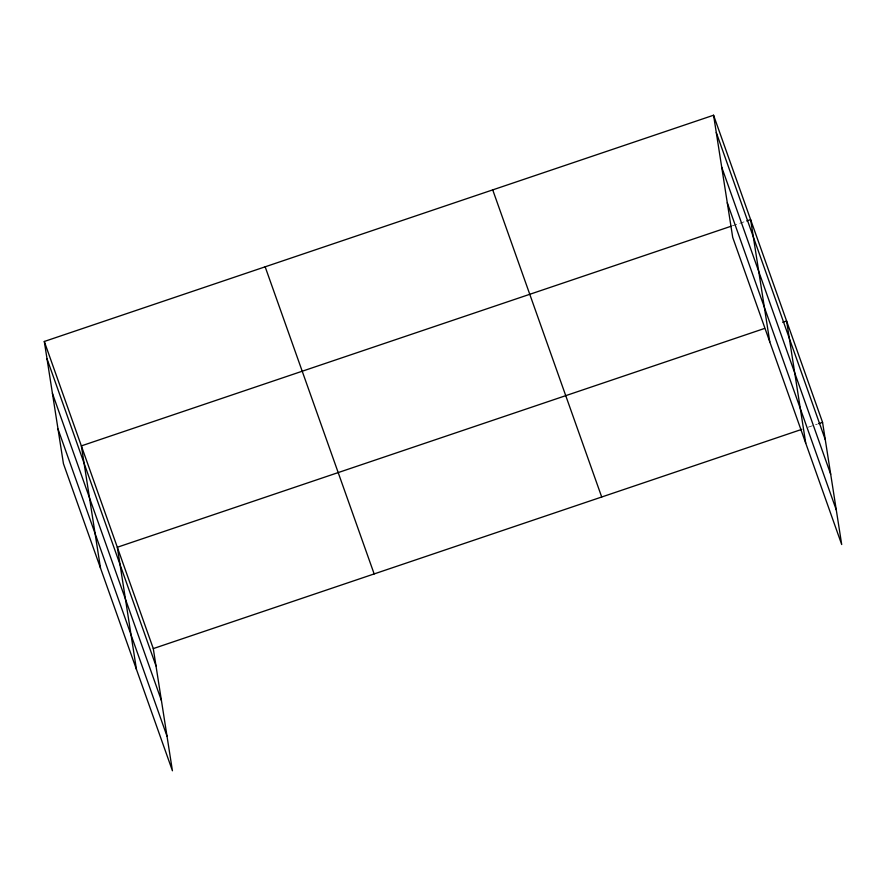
<?xml version="1.0" encoding="UTF-8"?>
<svg xmlns="http://www.w3.org/2000/svg" width="886" height="886" viewBox="0 0 886 886"><rect width="100%" height="100%" fill="white"/><g stroke="black" fill="none" stroke-linecap="round" stroke-linejoin="round"><path stroke-width="0.66" stroke-dasharray="4.43 3.32" d="M732.445 225.786L745.436 221.4M808.276 427.174L817.368 424.095"/><path stroke-width="1.33" d="M44.3 341.475L153.289 648.596L172.427 770.776L63.438 463.666L44.3 341.475L713.573 115.224L822.562 422.334L841.7 544.525L732.711 237.404L713.573 115.224M731.149 226.229L81.357 445.891L100.495 568.081M746.732 220.957L750.63 219.639L769.768 341.83M764.518 328.462L117.329 547.249L136.455 669.428M782.703 322.305L786.602 320.987L805.728 443.177M153.289 648.596L801.775 429.367M818.664 423.652L822.562 422.334M716.287 132.523L825.276 439.633M721.702 167.133L830.691 474.254M727.284 202.794L836.284 509.915M492.716 189.881L601.705 497.002M265.158 266.808L374.158 573.929M47.013 358.775L156.002 665.895M52.429 393.384L161.418 700.505M58.011 429.045L167 736.166"/></g></svg>
